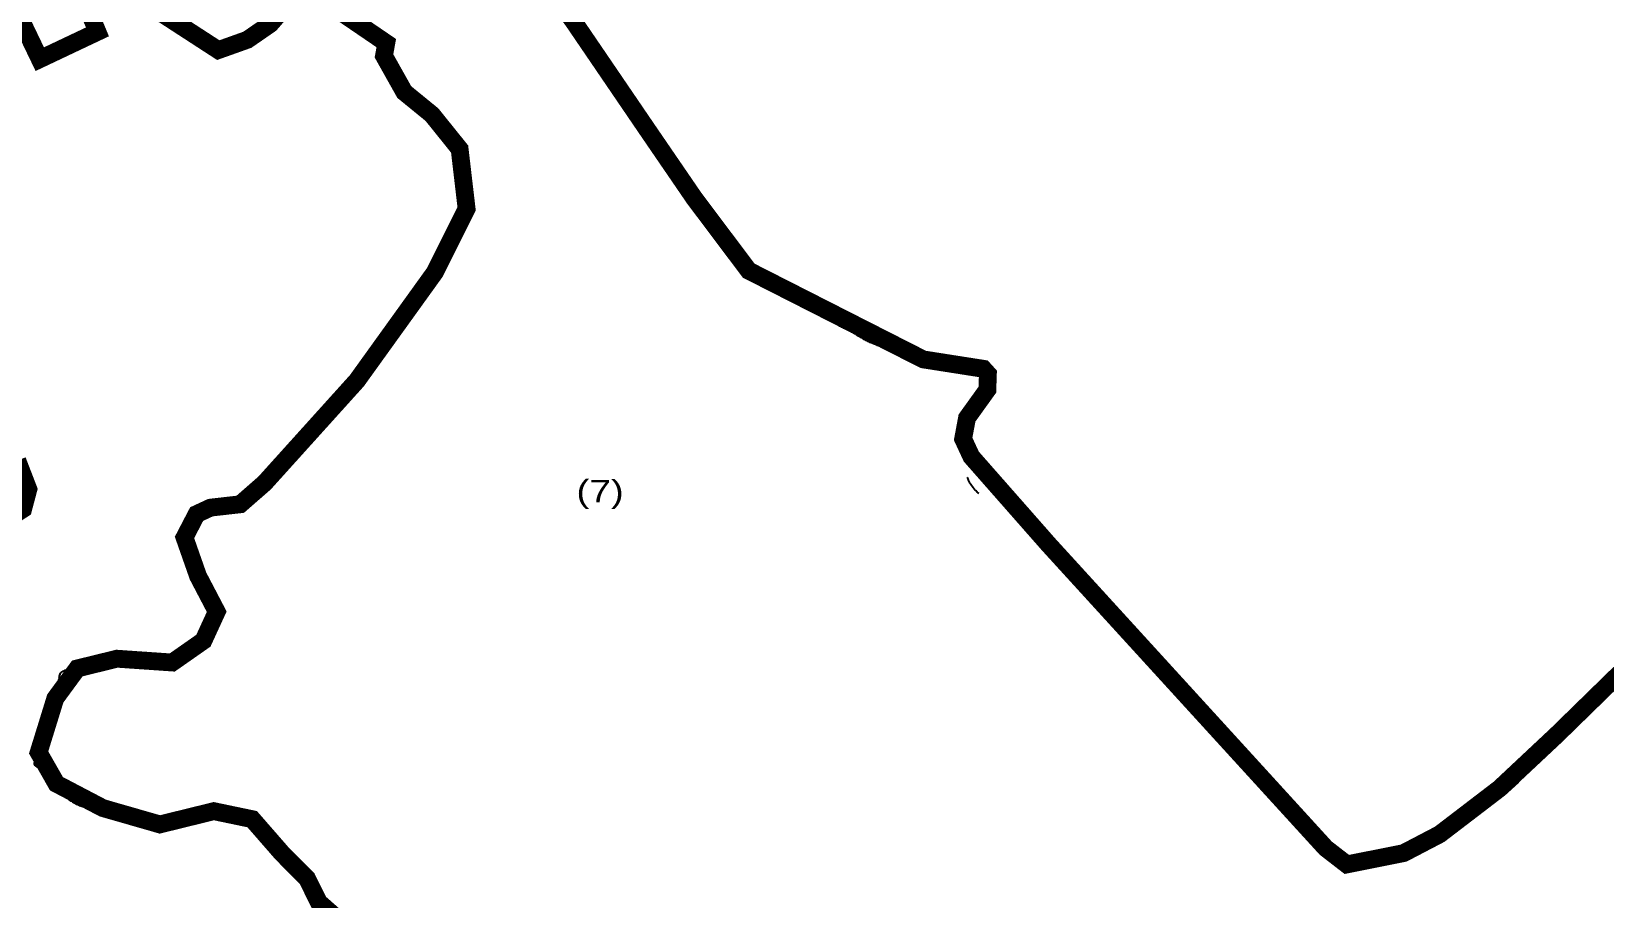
# Model space of a CAD drawing. Header units: millimetres. Extents: x 1745962 to 1749233, y 4525379 to 4529927.
# Drawn here: x 1746981.9 to 1747334.9, y 4525900.7 to 4526095.3 of the extents above; entities that cross this region are included whole.
import ezdxf

# ---------------------------------------------------------------- set-up
doc = ezdxf.new("R2010")
doc.units = ezdxf.units.MM
doc.header["$LTSCALE"] = 10
doc.header["$MEASUREMENT"] = 0
for name, color, linetype in [('AROLL_ADDRESS', 44, 'Continuous'), ('WATER', 5, 'Continuous'), ('ZONING_ZONES', 140, 'Continuous')]:
    doc.layers.add(name, color=color, linetype=linetype)
doc.styles.add('Univers Light Condensed', font='unvr47a.ttf')

msp = doc.modelspace()

# ---------------------------------------------------------------- linework, layer by layer
at = {"layer": 'WATER'}
for points in [[(1747064.06, 4526083.64), (1747063.51, 4526084.48), (1747062.97, 4526085.32), (1747062.43, 4526086.15), (1747061.85, 4526086.97), (1747061.41, 4526087.87), (1747061.21, 4526088.84), (1747061.04, 4526089.83), (1747060.37, 4526093.5)], [(1747108.55, 4526089.86), (1747107.96, 4526090.68), (1747107.39, 4526091.5), (1747106.83, 4526092.32), (1747106.3, 4526093.17), (1747105.78, 4526094.03), (1747105.29, 4526094.9), (1747104.8, 4526095.78)], [(1747133.05, 4526054.62), (1747132.49, 4526055.46), (1747131.87, 4526056.23), (1747131.25, 4526057.01), (1747130.68, 4526057.84), (1747130.1, 4526058.67), (1747129.53, 4526059.48), (1747128.97, 4526060.31), (1747128.4, 4526061.12), (1747127.83, 4526061.95), (1747127.25, 4526062.77), (1747126.68, 4526063.59), (1747126.11, 4526064.41), (1747125.53, 4526065.23), (1747124.96, 4526066.04), (1747124.39, 4526066.87), (1747123.74, 4526067.62), (1747123.17, 4526068.44), (1747122.59, 4526069.25), (1747122.04, 4526070.08), (1747121.57, 4526070.96), (1747121.09, 4526071.84), (1747120.53, 4526072.67), (1747119.95, 4526073.49), (1747119.39, 4526074.32), (1747118.82, 4526075.14), (1747118.26, 4526075.97), (1747117.7, 4526076.79), (1747117.13, 4526077.62), (1747116.57, 4526078.44), (1747115.96, 4526079.23), (1747115.36, 4526080.03), (1747114.86, 4526080.9), (1747114.38, 4526081.78), (1747113.85, 4526082.63), (1747113.3, 4526083.47), (1747112.77, 4526084.31), (1747112.2, 4526085.13), (1747111.61, 4526085.94), (1747111.01, 4526086.73), (1747110.4, 4526087.53), (1747109.78, 4526088.31), (1747108.55, 4526089.86)], [(1747033.57, 4525993.23), (1747034.25, 4525993.95), (1747034.92, 4525994.7), (1747035.61, 4525995.42), (1747036.34, 4525996.11), (1747037.06, 4525996.8), (1747037.78, 4525997.49), (1747038.46, 4525998.23), (1747039.15, 4525998.95), (1747039.83, 4525999.68), (1747040.53, 4526000.39), (1747041.27, 4526001.07), (1747041.99, 4526001.76), (1747042.72, 4526002.44), (1747043.45, 4526003.14), (1747044.17, 4526003.82), (1747044.9, 4526004.51), (1747045.64, 4526005.19), (1747046.3, 4526005.94), (1747046.95, 4526006.69), (1747047.63, 4526007.43), (1747048.29, 4526008.18), (1747048.92, 4526008.96), (1747049.52, 4526009.75), (1747050.1, 4526010.57), (1747050.68, 4526011.38), (1747051.27, 4526012.18), (1747051.88, 4526012.98), (1747052.5, 4526013.77), (1747053.12, 4526014.55), (1747053.75, 4526015.33), (1747054.36, 4526016.12), (1747054.96, 4526016.92), (1747055.54, 4526017.74), (1747056.13, 4526018.55), (1747056.73, 4526019.34), (1747057.38, 4526020.1), (1747058.04, 4526020.86), (1747058.68, 4526021.62), (1747059.27, 4526022.43), (1747059.82, 4526023.27), (1747060.36, 4526024.11), (1747060.9, 4526024.95), (1747061.47, 4526025.77), (1747062.02, 4526026.6), (1747062.55, 4526027.46), (1747063.1, 4526028.29), (1747063.67, 4526029.11), (1747064.25, 4526029.92), (1747064.83, 4526030.74), (1747065.4, 4526031.55), (1747065.95, 4526032.4), (1747066.48, 4526033.24), (1747067.05, 4526034.07), (1747067.65, 4526034.87), (1747068.26, 4526035.66), (1747068.89, 4526036.44), (1747069.49, 4526037.24), (1747070.1, 4526038.03), (1747070.72, 4526038.82), (1747071.32, 4526039.61), (1747071.91, 4526040.42), (1747072.46, 4526041.26), (1747073, 4526042.1), (1747073.54, 4526042.93), (1747074.08, 4526043.78), (1747074.61, 4526044.63), (1747075.1, 4526045.49), (1747075.58, 4526046.38), (1747076, 4526047.29), (1747076.43, 4526048.19), (1747076.86, 4526049.1), (1747077.29, 4526050), (1747077.69, 4526050.91), (1747078.08, 4526051.83), (1747078.49, 4526052.75), (1747078.84, 4526053.65), (1747079.3, 4526054.54), (1747079.58, 4526055.5), (1747079.87, 4526056.45), (1747080.17, 4526057.41), (1747080.37, 4526058.38), (1747080.46, 4526059.38), (1747080.48, 4526060.38), (1747080.47, 4526061.38), (1747080.44, 4526062.38), (1747080.26, 4526063.36), (1747079.92, 4526064.29), (1747079.52, 4526065.21), (1747079.12, 4526066.13), (1747078.72, 4526067.05), (1747078.37, 4526067.99), (1747078.01, 4526068.92), (1747077.62, 4526069.83), (1747077.08, 4526070.68), (1747076.48, 4526071.48), (1747075.91, 4526072.29), (1747075.3, 4526073.1), (1747074.66, 4526073.86), (1747073.97, 4526074.59), (1747073.26, 4526075.29), (1747072.54, 4526075.98), (1747071.79, 4526076.65), (1747071.05, 4526077.32), (1747070.28, 4526077.95), (1747069.47, 4526078.54), (1747068.66, 4526079.12), (1747067.84, 4526079.71), (1747067.05, 4526080.32), (1747066.3, 4526080.99), (1747065.6, 4526081.7), (1747064.96, 4526082.46), (1747064.06, 4526083.64)], [(1747172.73, 4526024.6), (1747172.48, 4526024.63), (1747172.24, 4526024.66), (1747172, 4526024.75), (1747171.77, 4526024.84), (1747171.54, 4526024.94), (1747171.31, 4526025.05), (1747171.08, 4526025.14), (1747170.84, 4526025.23), (1747170.61, 4526025.33), (1747170.38, 4526025.42), (1747170.15, 4526025.52), (1747169.93, 4526025.62), (1747169.7, 4526025.73), (1747169.47, 4526025.84), (1747169.26, 4526025.96), (1747169.03, 4526026.07), (1747168.8, 4526026.18), (1747168.58, 4526026.29), (1747168.38, 4526026.44), (1747168.16, 4526026.57), (1747167.95, 4526026.7), (1747167.73, 4526026.82), (1747167.52, 4526026.95), (1747167.3, 4526027.08), (1747167.09, 4526027.2), (1747166.88, 4526027.33), (1747166.65, 4526027.46), (1747166.44, 4526027.58), (1747166.23, 4526027.71), (1747166.01, 4526027.83), (1747165.79, 4526027.96), (1747165.57, 4526028.09), (1747165.36, 4526028.21), (1747165.15, 4526028.34), (1747164.93, 4526028.47), (1747164.71, 4526028.57), (1747164.47, 4526028.66), (1747164.23, 4526028.73), (1747164, 4526028.83), (1747163.77, 4526028.94), (1747163.55, 4526029.05), (1747163.33, 4526029.18), (1747163.13, 4526029.31), (1747162.92, 4526029.45), (1747162.71, 4526029.59), (1747162.5, 4526029.73), (1747162.29, 4526029.86), (1747162.08, 4526030), (1747161.87, 4526030.12), (1747161.65, 4526030.26), (1747161.44, 4526030.38), (1747161.23, 4526030.51), (1747161, 4526030.64), (1747160.79, 4526030.76), (1747160.58, 4526030.89), (1747160.35, 4526031.01), (1747160.14, 4526031.14), (1747159.92, 4526031.26), (1747159.71, 4526031.38), (1747159.49, 4526031.51), (1747159.27, 4526031.63), (1747159.06, 4526031.75), (1747158.83, 4526031.87), (1747158.6, 4526031.98), (1747158.38, 4526032.08), (1747158.15, 4526032.18), (1747157.92, 4526032.29), (1747157.69, 4526032.39), (1747157.48, 4526032.5), (1747157.25, 4526032.62), (1747157.03, 4526032.74), (1747156.81, 4526032.86), (1747156.59, 4526032.98), (1747156.37, 4526033.09), (1747156.15, 4526033.21), (1747155.93, 4526033.32), (1747155.71, 4526033.44), (1747155.49, 4526033.56), (1747155.27, 4526033.69), (1747155.06, 4526033.81), (1747154.84, 4526033.94), (1747154.62, 4526034.06), (1747154.41, 4526034.19), (1747154.19, 4526034.32), (1747153.97, 4526034.44), (1747153.76, 4526034.57), (1747153.54, 4526034.7), (1747153.33, 4526034.82), (1747153.12, 4526034.95), (1747152.89, 4526035.08), (1747152.68, 4526035.21), (1747152.47, 4526035.33), (1747152.25, 4526035.46), (1747152.04, 4526035.59), (1747151.83, 4526035.71), (1747151.6, 4526035.84), (1747151.39, 4526035.96), (1747151.18, 4526036.09), (1747150.95, 4526036.21), (1747150.74, 4526036.34), (1747150.53, 4526036.47), (1747150.31, 4526036.6), (1747150.1, 4526036.72), (1747149.88, 4526036.85), (1747149.66, 4526036.98), (1747149.45, 4526037.1), (1747149.24, 4526037.23), (1747149.02, 4526037.36), (1747148.8, 4526037.48), (1747148.58, 4526037.59), (1747148.36, 4526037.7), (1747148.13, 4526037.82), (1747147.92, 4526037.94), (1747147.7, 4526038.07), (1747147.48, 4526038.19), (1747147.26, 4526038.31), (1747147.05, 4526038.45), (1747146.84, 4526038.58), (1747146.63, 4526038.72), (1747146.43, 4526038.87), (1747146.22, 4526038.99), (1747146.01, 4526039.13), (1747145.8, 4526039.27), (1747145.59, 4526039.41), (1747145.38, 4526039.56), (1747145.19, 4526039.7), (1747144.98, 4526039.85), (1747144.78, 4526040.01), (1747144.59, 4526040.15), (1747144.39, 4526040.3), (1747144.2, 4526040.47), (1747144, 4526040.62), (1747143.8, 4526040.77), (1747143.61, 4526040.93), (1747143.43, 4526041.11), (1747143.25, 4526041.28), (1747143.06, 4526041.44), (1747142.88, 4526041.61), (1747142.69, 4526041.78), (1747142.52, 4526041.96), (1747142.37, 4526042.16), (1747142.21, 4526042.36), (1747142.07, 4526042.57), (1747141.93, 4526042.77), (1747141.79, 4526042.98), (1747141.65, 4526043.19), (1747141.52, 4526043.4), (1747141.39, 4526043.6), (1747141.24, 4526043.82), (1747141.11, 4526044.03), (1747140.98, 4526044.24), (1747140.84, 4526044.45), (1747140.71, 4526044.66), (1747140.57, 4526044.87), (1747140.44, 4526045.08), (1747140.31, 4526045.29), (1747140.17, 4526045.5), (1747140.03, 4526045.71), (1747139.9, 4526045.92), (1747139.76, 4526046.13), (1747139.59, 4526046.31), (1747139.44, 4526046.51), (1747139.29, 4526046.71), (1747139.16, 4526046.91), (1747139.01, 4526047.12), (1747138.86, 4526047.32), (1747138.71, 4526047.53), (1747138.56, 4526047.73), (1747138.41, 4526047.93), (1747138.27, 4526048.12), (1747138.11, 4526048.33), (1747137.96, 4526048.52), (1747137.81, 4526048.72), (1747137.67, 4526048.93), (1747137.54, 4526049.15), (1747137.39, 4526049.35), (1747137.24, 4526049.54), (1747137.09, 4526049.74), (1747136.93, 4526049.94), (1747136.78, 4526050.13), (1747136.63, 4526050.34), (1747136.47, 4526050.53), (1747136.32, 4526050.73), (1747136.16, 4526050.92), (1747136, 4526051.12), (1747135.85, 4526051.31), (1747135.69, 4526051.51), (1747135.53, 4526051.7), (1747135.38, 4526051.9), (1747135.21, 4526052.09), (1747135.05, 4526052.27), (1747134.88, 4526052.46), (1747134.71, 4526052.64), (1747134.54, 4526052.83), (1747134.37, 4526053.01), (1747134.1, 4526053.32)], [(1747194.48, 4525991.59), (1747194.39, 4525991.68), (1747194.3, 4525991.77), (1747194.21, 4525991.85), (1747194.13, 4525991.94), (1747194.04, 4525992.03), (1747193.95, 4525992.11), (1747193.85, 4525992.2), (1747193.77, 4525992.29), (1747193.68, 4525992.38), (1747193.59, 4525992.47), (1747193.51, 4525992.56), (1747193.43, 4525992.66), (1747193.36, 4525992.77), (1747193.3, 4525992.87), (1747193.23, 4525992.97), (1747193.16, 4525993.08), (1747193.09, 4525993.18), (1747193.01, 4525993.28), (1747192.94, 4525993.39), (1747192.87, 4525993.49), (1747192.8, 4525993.59), (1747192.72, 4525993.7), (1747192.65, 4525993.8), (1747192.58, 4525993.9), (1747192.52, 4525994), (1747192.44, 4525994.11), (1747192.37, 4525994.21), (1747192.31, 4525994.32), (1747192.24, 4525994.42), (1747192.2, 4525994.53), (1747192.19, 4525994.66), (1747192.14, 4525994.77), (1747192.08, 4525994.88), (1747192.01, 4525994.98), (1747191.91, 4525995.19)], [(1746988.06, 4525949.55), (1746988.12, 4525949.79), (1746988.17, 4525950.05), (1746988.2, 4525950.31), (1746988.24, 4525950.57), (1746988.29, 4525950.83), (1746988.37, 4525951.06), (1746988.48, 4525951.25), (1746988.64, 4525951.42), (1746988.84, 4525951.56), (1746989.06, 4525951.69), (1746989.29, 4525951.81), (1746989.54, 4525951.91), (1746989.78, 4525952), (1746990.01, 4525952.1), (1746990.25, 4525952.14), (1746990.51, 4525952.13), (1746990.77, 4525952.14), (1746991.02, 4525952.14), (1746991.26, 4525952.15), (1746991.51, 4525952.17), (1746991.76, 4525952.19), (1746992, 4525952.24), (1746992.24, 4525952.33), (1746992.47, 4525952.42), (1746992.7, 4525952.53), (1746992.92, 4525952.65), (1746993.13, 4525952.77), (1746993.36, 4525952.89), (1746993.58, 4525953), (1746993.8, 4525953.12), (1746994.03, 4525953.23), (1746994.25, 4525953.34), (1746994.48, 4525953.44), (1746994.7, 4525953.55), (1746994.93, 4525953.65), (1746995.18, 4525953.71), (1746995.42, 4525953.77), (1746995.67, 4525953.82), (1746995.91, 4525953.86), (1746996.16, 4525953.89), (1746996.41, 4525953.92), (1746996.66, 4525953.95), (1746996.9, 4525953.99), (1746997.15, 4525954.03), (1746997.4, 4525954.05), (1746997.65, 4525954.09), (1746997.9, 4525954.13), (1746998.14, 4525954.17), (1746998.39, 4525954.21), (1746998.64, 4525954.25), (1746998.88, 4525954.29), (1746999.13, 4525954.32), (1746999.37, 4525954.36), (1746999.63, 4525954.4), (1746999.88, 4525954.43), (1747000.12, 4525954.45), (1747000.37, 4525954.47), (1747000.62, 4525954.5), (1747000.86, 4525954.51), (1747001.12, 4525954.51), (1747001.37, 4525954.51), (1747001.62, 4525954.5), (1747001.86, 4525954.49), (1747002.12, 4525954.48), (1747002.37, 4525954.47), (1747002.62, 4525954.46), (1747002.87, 4525954.45), (1747003.11, 4525954.43), (1747003.36, 4525954.4), (1747003.62, 4525954.37), (1747003.86, 4525954.32), (1747004.1, 4525954.28), (1747004.35, 4525954.24), (1747004.6, 4525954.2), (1747004.85, 4525954.15), (1747005.09, 4525954.12), (1747005.34, 4525954.08), (1747005.59, 4525954.04), (1747005.84, 4525954), (1747006.08, 4525953.97), (1747006.33, 4525953.93), (1747006.58, 4525953.89), (1747006.82, 4525953.85), (1747007.07, 4525953.83), (1747007.32, 4525953.79), (1747007.56, 4525953.76), (1747007.81, 4525953.72), (1747008.07, 4525953.69), (1747008.31, 4525953.66), (1747008.56, 4525953.63), (1747008.8, 4525953.6), (1747009.05, 4525953.57), (1747009.31, 4525953.54), (1747009.55, 4525953.51), (1747009.8, 4525953.48), (1747010.05, 4525953.46), (1747010.3, 4525953.43), (1747010.55, 4525953.42), (1747010.8, 4525953.41), (1747011.05, 4525953.44), (1747011.3, 4525953.45), (1747011.54, 4525953.46), (1747011.79, 4525953.48), (1747012.05, 4525953.5), (1747012.3, 4525953.52), (1747012.54, 4525953.54), (1747012.79, 4525953.57), (1747013.04, 4525953.6), (1747013.29, 4525953.62), (1747013.53, 4525953.66), (1747013.79, 4525953.7), (1747014.03, 4525953.74), (1747014.27, 4525953.79), (1747014.51, 4525953.87), (1747014.74, 4525953.96), (1747014.98, 4525954.04), (1747015.22, 4525954.12), (1747015.45, 4525954.21), (1747015.69, 4525954.29), (1747015.93, 4525954.39), (1747016.15, 4525954.48), (1747016.37, 4525954.6), (1747016.58, 4525954.74), (1747016.78, 4525954.88), (1747016.98, 4525955.04), (1747017.17, 4525955.2), (1747017.36, 4525955.36), (1747017.56, 4525955.52), (1747017.75, 4525955.68), (1747017.94, 4525955.84), (1747018.13, 4525956), (1747018.32, 4525956.17), (1747018.51, 4525956.33), (1747018.7, 4525956.5), (1747018.87, 4525956.66), (1747019.06, 4525956.84), (1747019.24, 4525957.01), (1747019.41, 4525957.19), (1747019.59, 4525957.36), (1747019.75, 4525957.56), (1747019.9, 4525957.76), (1747020.06, 4525957.95), (1747020.22, 4525958.15), (1747020.36, 4525958.35), (1747020.52, 4525958.55), (1747020.67, 4525958.74), (1747020.82, 4525958.95), (1747020.96, 4525959.15), (1747021.11, 4525959.35), (1747021.25, 4525959.56), (1747021.39, 4525959.77), (1747021.52, 4525959.98), (1747021.66, 4525960.19), (1747021.8, 4525960.39), (1747021.93, 4525960.6), (1747022.07, 4525960.81), (1747022.2, 4525961.03), (1747022.32, 4525961.25), (1747022.43, 4525961.48), (1747022.54, 4525961.7), (1747022.63, 4525961.93), (1747022.73, 4525962.16), (1747022.82, 4525962.39), (1747022.9, 4525962.63), (1747022.99, 4525962.86), (1747023.05, 4525963.1), (1747023.12, 4525963.35), (1747023.18, 4525963.59), (1747023.24, 4525963.83), (1747023.3, 4525964.07), (1747023.36, 4525964.32), (1747023.41, 4525964.56), (1747023.47, 4525964.81), (1747023.51, 4525965.06), (1747023.51, 4525965.31), (1747023.53, 4525965.55), (1747023.52, 4525965.81), (1747023.51, 4525966.05), (1747023.47, 4525966.3), (1747023.43, 4525966.55), (1747023.37, 4525966.8), (1747023.3, 4525967.04), (1747023.21, 4525967.27), (1747023.12, 4525967.49), (1747023.01, 4525967.72), (1747022.88, 4525967.93), (1747022.75, 4525968.15), (1747022.62, 4525968.37), (1747022.49, 4525968.58), (1747022.36, 4525968.8), (1747022.22, 4525969.01), (1747022.09, 4525969.21), (1747021.96, 4525969.42), (1747021.8, 4525969.62), (1747021.65, 4525969.82), (1747021.5, 4525970.02), (1747021.34, 4525970.21), (1747021.18, 4525970.41), (1747021.04, 4525970.61), (1747020.88, 4525970.81), (1747020.73, 4525971.01), (1747020.6, 4525971.22), (1747020.45, 4525971.42), (1747020.32, 4525971.63), (1747020.17, 4525971.84), (1747020.04, 4525972.04), (1747019.9, 4525972.25), (1747019.76, 4525972.46), (1747019.61, 4525972.66), (1747019.46, 4525972.87), (1747019.32, 4525973.07), (1747019.17, 4525973.27), (1747019.03, 4525973.47), (1747018.88, 4525973.68), (1747018.73, 4525973.88), (1747018.59, 4525974.08), (1747018.45, 4525974.29), (1747018.31, 4525974.49), (1747018.17, 4525974.7), (1747018.03, 4525974.92), (1747017.89, 4525975.12), (1747017.76, 4525975.33), (1747017.63, 4525975.55), (1747017.52, 4525975.77), (1747017.4, 4525975.99), (1747017.28, 4525976.21), (1747017.17, 4525976.43), (1747017.05, 4525976.65), (1747016.94, 4525976.88), (1747016.83, 4525977.11), (1747016.74, 4525977.34), (1747016.64, 4525977.57), (1747016.56, 4525977.8), (1747016.47, 4525978.04), (1747016.4, 4525978.28), (1747016.33, 4525978.52), (1747016.26, 4525978.76), (1747016.2, 4525979), (1747016.15, 4525979.25), (1747016.12, 4525979.49), (1747016.1, 4525979.74), (1747016.09, 4525979.99), (1747016.1, 4525980.24), (1747016.12, 4525980.49), (1747016.14, 4525980.74), (1747016.18, 4525980.99), (1747016.21, 4525981.24), (1747016.24, 4525981.48), (1747016.28, 4525981.73), (1747016.33, 4525981.98), (1747016.37, 4525982.23), (1747016.43, 4525982.47), (1747016.5, 4525982.71), (1747016.59, 4525982.93), (1747016.68, 4525983.17), (1747016.78, 4525983.4), (1747016.88, 4525983.63), (1747016.98, 4525983.86), (1747017.09, 4525984.09), (1747017.19, 4525984.32), (1747017.29, 4525984.54), (1747017.41, 4525984.76), (1747017.53, 4525984.98), (1747017.66, 4525985.2), (1747017.78, 4525985.41), (1747017.91, 4525985.62), (1747018.04, 4525985.84), (1747018.18, 4525986.05), (1747018.32, 4525986.25), (1747018.49, 4525986.45), (1747018.66, 4525986.63), (1747018.83, 4525986.8), (1747019.01, 4525986.98), (1747019.2, 4525987.15), (1747019.37, 4525987.31), (1747019.57, 4525987.47), (1747019.77, 4525987.63), (1747019.97, 4525987.78), (1747020.19, 4525987.91), (1747020.41, 4525988.02), (1747020.65, 4525988.1), (1747020.88, 4525988.18), (1747021.12, 4525988.25), (1747021.37, 4525988.3), (1747021.61, 4525988.34), (1747021.86, 4525988.38), (1747022.11, 4525988.42), (1747022.35, 4525988.47), (1747022.6, 4525988.51), (1747022.85, 4525988.55), (1747023.09, 4525988.59), (1747023.34, 4525988.62), (1747023.59, 4525988.62), (1747023.85, 4525988.63), (1747024.1, 4525988.62), (1747024.35, 4525988.62), (1747024.59, 4525988.63), (1747024.84, 4525988.62), (1747025.09, 4525988.62), (1747025.34, 4525988.62), (1747025.59, 4525988.63), (1747025.84, 4525988.62), (1747026.09, 4525988.64), (1747026.34, 4525988.67), (1747026.59, 4525988.72), (1747026.83, 4525988.76), (1747027.08, 4525988.8), (1747027.33, 4525988.84), (1747027.57, 4525988.89), (1747027.82, 4525988.94), (1747028.06, 4525988.99), (1747028.3, 4525989.05), (1747028.54, 4525989.12), (1747028.79, 4525989.18), (1747029.03, 4525989.25), (1747029.27, 4525989.31), (1747029.51, 4525989.39), (1747029.74, 4525989.48), (1747029.96, 4525989.6), (1747030.17, 4525989.73), (1747030.36, 4525989.89), (1747030.55, 4525990.05), (1747030.73, 4525990.23), (1747030.92, 4525990.4), (1747031.1, 4525990.57), (1747031.27, 4525990.75), (1747031.43, 4525990.94), (1747031.6, 4525991.13), (1747031.75, 4525991.32), (1747031.92, 4525991.51), (1747032.08, 4525991.69), (1747032.26, 4525991.88), (1747032.43, 4525992.07), (1747032.6, 4525992.24), (1747032.77, 4525992.43), (1747032.94, 4525992.61), (1747033.11, 4525992.8), (1747033.29, 4525992.97), (1747033.57, 4525993.23)], [(1746990.32, 4525923.11), (1746990.32, 4525923.24), (1746990.34, 4525923.36), (1746990.38, 4525923.48), (1746990.42, 4525923.59), (1746990.47, 4525923.72), (1746990.49, 4525923.83), (1746990.5, 4525923.96), (1746990.51, 4525924.08), (1746990.48, 4525924.21), (1746990.43, 4525924.32), (1746990.36, 4525924.43), (1746990.28, 4525924.52), (1746990.21, 4525924.62), (1746990.14, 4525924.73), (1746990.03, 4525924.78), (1746989.91, 4525924.84), (1746989.81, 4525924.89), (1746989.7, 4525924.97), (1746989.6, 4525925.04), (1746989.51, 4525925.11), (1746989.41, 4525925.2), (1746989.3, 4525925.27), (1746989.2, 4525925.34), (1746989.11, 4525925.42), (1746989.01, 4525925.49), (1746988.9, 4525925.56), (1746988.8, 4525925.64), (1746988.7, 4525925.71), (1746988.59, 4525925.77), (1746988.49, 4525925.84), (1746988.38, 4525925.9), (1746988.26, 4525925.97), (1746988.16, 4525926.03), (1746988.06, 4525926.11), (1746987.95, 4525926.17), (1746987.85, 4525926.25), (1746987.75, 4525926.32), (1746987.65, 4525926.38), (1746987.55, 4525926.45), (1746987.44, 4525926.53), (1746987.34, 4525926.59), (1746987.23, 4525926.67), (1746987.13, 4525926.74), (1746987.03, 4525926.81), (1746986.93, 4525926.89), (1746986.84, 4525926.97), (1746986.75, 4525927.06), (1746986.66, 4525927.15), (1746986.58, 4525927.25), (1746986.49, 4525927.34), (1746986.42, 4525927.43), (1746986.33, 4525927.52), (1746986.26, 4525927.63), (1746986.18, 4525927.73), (1746986.11, 4525927.82), (1746986.02, 4525927.92), (1746985.95, 4525928.02), (1746985.86, 4525928.11), (1746985.79, 4525928.21), (1746985.7, 4525928.31), (1746985.63, 4525928.4), (1746985.54, 4525928.5), (1746985.46, 4525928.59), (1746985.38, 4525928.69), (1746985.31, 4525928.78), (1746985.22, 4525928.87), (1746985.13, 4525928.97), (1746985.05, 4525929.06), (1746984.95, 4525929.13), (1746984.85, 4525929.22), (1746984.75, 4525929.29), (1746984.65, 4525929.37), (1746984.54, 4525929.43), (1746984.44, 4525929.49), (1746984.33, 4525929.56), (1746984.23, 4525929.62), (1746984.12, 4525929.68), (1746984, 4525929.74), (1746983.9, 4525929.81), (1746983.79, 4525929.86), (1746983.68, 4525929.93), (1746983.57, 4525929.99), (1746983.46, 4525930.06), (1746983.35, 4525930.11), (1746983.25, 4525930.18), (1746983.14, 4525930.24), (1746983.04, 4525930.31), (1746982.93, 4525930.37), (1746982.85, 4525930.47), (1746982.76, 4525930.57), (1746982.7, 4525930.67), (1746982.65, 4525930.78), (1746982.61, 4525930.91), (1746982.62, 4525931.03), (1746982.65, 4525931.15), (1746982.71, 4525931.27), (1746982.76, 4525931.38), (1746982.83, 4525931.48), (1746982.91, 4525931.58), (1746982.97, 4525931.69), (1746983.03, 4525931.8), (1746983.08, 4525931.91), (1746983.13, 4525932.03), (1746983.18, 4525932.13), (1746983.23, 4525932.26), (1746983.27, 4525932.37), (1746983.31, 4525932.49), (1746983.33, 4525932.61), (1746983.37, 4525932.74), (1746983.4, 4525932.85), (1746983.43, 4525932.98), (1746983.46, 4525933.09), (1746983.49, 4525933.22), (1746983.52, 4525933.34), (1746983.55, 4525933.47), (1746983.58, 4525933.58), (1746983.61, 4525933.71), (1746983.65, 4525933.82), (1746983.69, 4525933.94), (1746983.74, 4525934.06), (1746983.79, 4525934.18), (1746983.83, 4525934.29), (1746983.89, 4525934.4), (1746983.93, 4525934.52), (1746983.97, 4525934.63), (1746984.01, 4525934.76), (1746984.03, 4525934.87), (1746984.05, 4525935), (1746984.07, 4525935.13), (1746984.09, 4525935.25), (1746984.1, 4525935.38), (1746984.1, 4525935.5), (1746984.1, 4525935.62), (1746984.1, 4525935.75), (1746984.09, 4525935.87), (1746984.09, 4525936), (1746984.09, 4525936.13), (1746984.09, 4525936.25), (1746984.08, 4525936.37), (1746984.08, 4525936.5), (1746984.07, 4525936.62), (1746984.07, 4525936.75), (1746984.07, 4525936.87), (1746984.07, 4525937), (1746984.06, 4525937.13), (1746984.07, 4525937.25), (1746984.12, 4525937.36), (1746984.16, 4525937.48), (1746984.21, 4525937.6), (1746984.26, 4525937.72), (1746984.31, 4525937.83), (1746984.36, 4525937.94), (1746984.41, 4525938.06), (1746984.45, 4525938.17), (1746984.5, 4525938.29), (1746984.55, 4525938.4), (1746984.6, 4525938.52), (1746984.66, 4525938.63), (1746984.7, 4525938.75), (1746984.75, 4525938.86), (1746984.8, 4525938.97), (1746984.85, 4525939.09), (1746984.91, 4525939.2), (1746984.96, 4525939.32), (1746985.02, 4525939.43), (1746985.07, 4525939.54), (1746985.13, 4525939.65), (1746985.19, 4525939.76), (1746985.24, 4525939.87), (1746985.31, 4525939.98), (1746985.36, 4525940.1), (1746985.44, 4525940.2), (1746985.52, 4525940.29), (1746985.6, 4525940.39), (1746985.68, 4525940.48), (1746985.76, 4525940.58), (1746985.83, 4525940.67), (1746985.92, 4525940.77), (1746985.99, 4525940.87), (1746986.07, 4525940.96), (1746986.15, 4525941.07), (1746986.23, 4525941.17), (1746986.3, 4525941.26), (1746986.38, 4525941.36), (1746986.46, 4525941.45), (1746986.55, 4525941.55), (1746986.63, 4525941.64), (1746986.71, 4525941.73), (1746986.8, 4525941.83), (1746986.88, 4525941.92), (1746986.97, 4525942), (1746987.05, 4525942.1), (1746987.14, 4525942.19), (1746987.23, 4525942.27), (1746987.32, 4525942.36), (1746987.4, 4525942.46), (1746987.48, 4525942.56), (1746987.55, 4525942.66), (1746987.6, 4525942.77), (1746987.63, 4525942.9), (1746987.64, 4525943.02), (1746987.66, 4525943.14), (1746987.67, 4525943.27), (1746987.66, 4525943.39), (1746987.66, 4525943.52), (1746987.65, 4525943.64), (1746987.61, 4525943.76), (1746987.58, 4525943.89), (1746987.54, 4525944.01), (1746987.5, 4525944.12), (1746987.48, 4525944.25), (1746987.44, 4525944.36), (1746987.42, 4525944.48), (1746987.38, 4525944.61), (1746987.36, 4525944.73), (1746987.33, 4525944.85), (1746987.31, 4525944.98), (1746987.29, 4525945.1), (1746987.29, 4525945.22), (1746987.3, 4525945.35), (1746987.3, 4525945.47), (1746987.3, 4525945.6), (1746987.31, 4525945.72), (1746987.32, 4525945.85), (1746987.34, 4525945.98), (1746987.34, 4525946.1), (1746987.37, 4525946.22), (1746987.4, 4525946.34), (1746987.42, 4525946.46), (1746987.45, 4525946.59), (1746987.48, 4525946.71), (1746987.51, 4525946.83), (1746987.52, 4525946.95), (1746987.55, 4525947.07), (1746987.57, 4525947.2), (1746987.6, 4525947.32), (1746987.61, 4525947.45), (1746987.63, 4525947.57), (1746987.65, 4525947.69), (1746987.68, 4525947.82), (1746987.7, 4525947.93), (1746987.73, 4525948.06), (1746987.76, 4525948.18), (1746987.79, 4525948.31), (1746987.81, 4525948.42), (1746987.84, 4525948.54), (1746987.87, 4525948.67), (1746987.89, 4525948.79), (1746987.92, 4525948.91), (1746987.95, 4525949.03), (1746987.98, 4525949.16), (1746988, 4525949.28), (1746988.02, 4525949.41), (1746988.06, 4525949.55)], [(1747334.14, 4525946.95), (1747333.96, 4525946.78), (1747333.76, 4525946.62), (1747333.57, 4525946.45), (1747333.38, 4525946.29), (1747333.2, 4525946.13), (1747333, 4525945.97), (1747332.82, 4525945.81), (1747332.63, 4525945.64), (1747332.43, 4525945.48), (1747332.24, 4525945.32), (1747332.06, 4525945.15), (1747331.86, 4525945), (1747331.67, 4525944.83), (1747331.49, 4525944.67), (1747331.29, 4525944.5), (1747331.1, 4525944.34), (1747330.92, 4525944.18), (1747330.74, 4525944), (1747330.56, 4525943.82), (1747330.4, 4525943.64), (1747330.24, 4525943.45), (1747330.08, 4525943.26), (1747329.9, 4525943.07), (1747329.74, 4525942.88), (1747329.58, 4525942.7), (1747329.4, 4525942.51), (1747329.23, 4525942.33), (1747329.06, 4525942.15), (1747328.89, 4525941.97), (1747328.72, 4525941.78), (1747328.55, 4525941.61), (1747328.29, 4525941.35)], [(1747327.32, 4525940.35), (1747327.13, 4525940.19), (1747326.95, 4525940.02), (1747326.76, 4525939.84), (1747326.57, 4525939.7), (1747326.39, 4525939.53), (1747326.2, 4525939.36), (1747326.01, 4525939.2), (1747325.82, 4525939.04), (1747325.63, 4525938.87), (1747325.45, 4525938.7), (1747325.26, 4525938.53), (1747325.08, 4525938.37), (1747324.9, 4525938.18), (1747324.73, 4525938.01), (1747324.55, 4525937.82), (1747324.38, 4525937.64), (1747324.21, 4525937.46), (1747324.04, 4525937.28), (1747323.87, 4525937.1), (1747323.7, 4525936.91), (1747323.53, 4525936.72), (1747323.36, 4525936.55), (1747323.2, 4525936.36), (1747323.03, 4525936.17), (1747322.86, 4525935.98), (1747322.7, 4525935.8), (1747322.53, 4525935.61), (1747322.36, 4525935.43), (1747322.18, 4525935.26), (1747321.99, 4525935.09), (1747321.8, 4525934.92), (1747321.57, 4525934.71)], [(1747320.65, 4525933.87), (1747320.47, 4525933.7), (1747320.28, 4525933.53), (1747320.1, 4525933.36), (1747319.91, 4525933.19), (1747319.74, 4525933.02), (1747319.55, 4525932.85), (1747319.36, 4525932.69), (1747319.16, 4525932.53), (1747318.98, 4525932.37), (1747318.79, 4525932.21), (1747318.6, 4525932.03), (1747318.41, 4525931.87), (1747318.23, 4525931.7), (1747318.05, 4525931.53), (1747317.87, 4525931.35), (1747317.7, 4525931.17), (1747317.52, 4525931), (1747317.34, 4525930.83), (1747317.17, 4525930.65), (1747316.99, 4525930.47), (1747316.81, 4525930.29), (1747316.63, 4525930.11), (1747316.46, 4525929.93), (1747316.28, 4525929.76), (1747316.1, 4525929.59), (1747315.92, 4525929.41), (1747315.74, 4525929.24), (1747315.56, 4525929.06), (1747315.38, 4525928.9), (1747315.2, 4525928.72), (1747315.01, 4525928.55), (1747314.83, 4525928.39), (1747314.47, 4525928.07)], [(1747313.61, 4525927.32), (1747313.42, 4525927.16), (1747313.23, 4525927), (1747313.03, 4525926.85), (1747312.84, 4525926.69), (1747312.64, 4525926.53), (1747312.46, 4525926.37), (1747312.26, 4525926.21), (1747312.07, 4525926.05), (1747311.89, 4525925.89), (1747311.7, 4525925.72), (1747311.52, 4525925.54), (1747311.33, 4525925.38), (1747311.16, 4525925.2), (1747310.98, 4525925.02), (1747310.8, 4525924.84), (1747310.63, 4525924.67), (1747310.45, 4525924.49), (1747310.28, 4525924.32), (1747310.1, 4525924.13), (1747309.92, 4525923.95), (1747309.75, 4525923.78), (1747309.58, 4525923.59), (1747309.4, 4525923.41), (1747309.23, 4525923.24), (1747309.06, 4525923.06), (1747308.88, 4525922.88), (1747308.69, 4525922.71), (1747308.51, 4525922.54), (1747308.33, 4525922.36), (1747308.16, 4525922.2), (1747307.97, 4525922.03), (1747307.79, 4525921.85), (1747307.49, 4525921.56)], [(1747036.06, 4525915.62), (1747035.91, 4525915.82), (1747035.73, 4525916), (1747035.54, 4525916.14), (1747035.31, 4525916.26), (1747035.11, 4525916.42), (1747034.92, 4525916.57), (1747034.7, 4525916.67), (1747034.44, 4525916.7), (1747034.2, 4525916.76), (1747033.97, 4525916.86), (1747033.74, 4525916.97), (1747033.52, 4525917.08), (1747033.3, 4525917.19), (1747033.07, 4525917.3), (1747032.86, 4525917.42), (1747032.63, 4525917.54), (1747032.44, 4525917.69), (1747032.24, 4525917.86), (1747032.04, 4525918.01), (1747031.85, 4525918.17), (1747031.66, 4525918.34), (1747031.47, 4525918.49), (1747031.28, 4525918.66), (1747031.09, 4525918.81), (1747030.9, 4525918.97), (1747030.69, 4525919.12), (1747030.48, 4525919.25), (1747030.27, 4525919.37), (1747030.04, 4525919.47), (1747029.8, 4525919.56), (1747029.57, 4525919.67), (1747029.34, 4525919.77), (1747029.11, 4525919.86), (1747028.88, 4525919.97), (1747028.66, 4525920.07), (1747028.43, 4525920.17), (1747028.2, 4525920.28), (1747027.97, 4525920.38), (1747027.74, 4525920.48), (1747027.51, 4525920.56), (1747027.27, 4525920.64), (1747027.02, 4525920.7), (1747026.79, 4525920.74), (1747026.54, 4525920.79), (1747026.29, 4525920.82), (1747026.04, 4525920.84), (1747025.79, 4525920.85), (1747025.54, 4525920.85), (1747025.3, 4525920.83), (1747025.04, 4525920.79), (1747024.79, 4525920.75), (1747024.55, 4525920.71), (1747024.3, 4525920.66), (1747024.07, 4525920.59), (1747023.82, 4525920.53), (1747023.58, 4525920.46), (1747023.34, 4525920.4), (1747023.09, 4525920.34), (1747022.86, 4525920.29), (1747022.61, 4525920.23), (1747022.36, 4525920.2), (1747022.11, 4525920.21), (1747021.86, 4525920.19), (1747021.61, 4525920.17), (1747021.36, 4525920.15), (1747021.11, 4525920.14), (1747020.86, 4525920.12), (1747020.61, 4525920.1), (1747020.36, 4525920.09), (1747020.12, 4525920.04), (1747019.87, 4525919.98), (1747019.63, 4525919.92), (1747019.39, 4525919.85), (1747019.15, 4525919.79), (1747018.9, 4525919.73), (1747018.66, 4525919.67), (1747018.42, 4525919.6), (1747018.18, 4525919.54), (1747017.94, 4525919.48), (1747017.7, 4525919.41), (1747017.49, 4525919.27), (1747017.3, 4525919.11), (1747017.12, 4525918.93), (1747016.97, 4525918.73), (1747016.81, 4525918.54), (1747016.64, 4525918.35), (1747016.47, 4525918.17), (1747016.3, 4525917.99), (1747016.1, 4525917.84), (1747015.87, 4525917.74), (1747015.63, 4525917.66), (1747015.4, 4525917.58), (1747015.16, 4525917.52), (1747014.91, 4525917.46), (1747014.67, 4525917.39), (1747014.43, 4525917.33), (1747014.18, 4525917.27), (1747013.94, 4525917.21), (1747013.69, 4525917.15), (1747013.45, 4525917.11), (1747013.2, 4525917.08), (1747012.95, 4525917.06), (1747012.71, 4525917.04), (1747012.45, 4525917.03), (1747012.2, 4525917.01), (1747011.95, 4525917), (1747011.7, 4525917.02), (1747011.46, 4525917.06), (1747011.22, 4525917.15), (1747010.98, 4525917.23), (1747010.75, 4525917.31), (1747010.51, 4525917.4), (1747010.28, 4525917.48), (1747010.04, 4525917.56), (1747009.8, 4525917.64), (1747009.56, 4525917.63), (1747009.3, 4525917.62), (1747009.06, 4525917.61), (1747008.81, 4525917.6), (1747008.55, 4525917.6), (1747008.31, 4525917.58), (1747008.05, 4525917.56), (1747007.82, 4525917.51), (1747007.56, 4525917.48), (1747007.31, 4525917.45), (1747007.07, 4525917.41), (1747006.82, 4525917.38), (1747006.57, 4525917.35), (1747006.32, 4525917.33), (1747006.08, 4525917.29), (1747005.83, 4525917.29), (1747005.58, 4525917.32), (1747005.33, 4525917.36), (1747005.11, 4525917.46), (1747004.88, 4525917.57), (1747004.68, 4525917.73), (1747004.49, 4525917.9), (1747004.3, 4525918.05), (1747004.1, 4525918.2), (1747003.9, 4525918.35), (1747003.69, 4525918.49), (1747003.47, 4525918.6), (1747003.24, 4525918.7), (1747003.01, 4525918.79), (1747002.78, 4525918.9), (1747002.55, 4525919), (1747002.32, 4525919.09), (1747002.09, 4525919.2), (1747001.87, 4525919.3), (1747001.63, 4525919.39), (1747001.4, 4525919.49), (1747001.17, 4525919.59), (1747000.94, 4525919.69), (1747000.71, 4525919.79), (1747000.48, 4525919.89), (1747000.25, 4525919.99), (1747000.03, 4525920.09), (1746999.8, 4525920.19), (1746999.57, 4525920.28), (1746999.34, 4525920.39), (1746999.11, 4525920.49), (1746998.88, 4525920.59), (1746998.66, 4525920.69), (1746998.42, 4525920.78), (1746998.19, 4525920.89), (1746997.96, 4525920.99), (1746997.73, 4525921.09), (1746997.52, 4525921.2), (1746997.32, 4525921.36), (1746997.09, 4525921.43), (1746996.84, 4525921.46), (1746996.59, 4525921.46), (1746996.35, 4525921.41), (1746996.11, 4525921.35), (1746995.87, 4525921.25), (1746995.65, 4525921.14), (1746995.42, 4525921.04), (1746995.18, 4525920.94), (1746994.95, 4525920.89), (1746994.69, 4525920.87), (1746994.45, 4525920.93), (1746994.21, 4525921), (1746993.97, 4525921.08), (1746993.73, 4525921.16), (1746993.5, 4525921.24), (1746993.26, 4525921.31), (1746993.02, 4525921.39), (1746992.8, 4525921.48), (1746992.57, 4525921.6), (1746992.34, 4525921.7), (1746992.11, 4525921.81), (1746991.9, 4525921.93), (1746991.69, 4525922.06), (1746991.46, 4525922.18), (1746991.25, 4525922.31), (1746991.04, 4525922.44), (1746990.82, 4525922.56), (1746990.61, 4525922.71), (1746990.43, 4525922.87), (1746990.32, 4525923.11)], [(1747306.65, 4525920.86), (1747306.45, 4525920.7), (1747306.27, 4525920.53), (1747306.07, 4525920.38), (1747305.87, 4525920.22), (1747305.69, 4525920.05), (1747305.5, 4525919.88), (1747305.31, 4525919.72), (1747305.13, 4525919.55), (1747304.95, 4525919.37), (1747304.77, 4525919.2), (1747304.59, 4525919.02), (1747304.42, 4525918.85), (1747304.25, 4525918.66), (1747304.08, 4525918.48), (1747303.91, 4525918.29), (1747303.74, 4525918.12), (1747303.57, 4525917.94), (1747303.39, 4525917.75), (1747303.22, 4525917.57), (1747303.05, 4525917.39), (1747302.87, 4525917.21), (1747302.7, 4525917.04), (1747302.52, 4525916.86), (1747302.34, 4525916.69), (1747302.17, 4525916.51), (1747301.98, 4525916.34), (1747301.8, 4525916.16), (1747301.62, 4525915.99), (1747301.44, 4525915.81), (1747301.25, 4525915.65), (1747301.07, 4525915.49), (1747300.86, 4525915.33), (1747300.66, 4525915.19), (1747300.47, 4525915.04), (1747300.26, 4525914.89), (1747300.06, 4525914.74), (1747299.86, 4525914.59), (1747299.5, 4525914.32)], [(1747046.35, 4525900.58), (1747046.33, 4525900.7), (1747046.31, 4525900.83), (1747046.29, 4525900.95), (1747046.27, 4525901.07), (1747046.24, 4525901.19), (1747046.22, 4525901.31), (1747046.2, 4525901.44), (1747046.16, 4525901.56), (1747046.14, 4525901.69), (1747046.1, 4525901.8), (1747046.06, 4525901.92), (1747046.02, 4525902.04), (1747045.98, 4525902.15), (1747045.93, 4525902.27), (1747045.87, 4525902.39), (1747045.8, 4525902.49), (1747045.74, 4525902.6), (1747045.67, 4525902.7), (1747045.59, 4525902.81), (1747045.52, 4525902.9), (1747045.44, 4525902.99), (1747045.33, 4525903.07), (1747045.22, 4525903.13), (1747045.14, 4525903.22), (1747045.07, 4525903.33), (1747045, 4525903.42), (1747044.93, 4525903.53), (1747044.86, 4525903.63), (1747044.78, 4525903.74), (1747044.72, 4525903.84), (1747044.65, 4525903.95), (1747044.59, 4525904.05), (1747044.52, 4525904.16), (1747044.45, 4525904.26), (1747044.38, 4525904.37), (1747044.31, 4525904.46), (1747044.22, 4525904.56), (1747044.15, 4525904.67), (1747044.08, 4525904.77), (1747044, 4525904.86), (1747043.93, 4525904.97), (1747043.86, 4525905.06), (1747043.78, 4525905.16), (1747043.71, 4525905.27), (1747043.63, 4525905.36), (1747043.56, 4525905.47), (1747043.49, 4525905.57), (1747043.42, 4525905.67), (1747043.34, 4525905.78), (1747043.27, 4525905.87), (1747043.21, 4525905.98), (1747043.14, 4525906.09), (1747043.07, 4525906.2), (1747043, 4525906.3), (1747042.95, 4525906.42), (1747042.9, 4525906.53), (1747042.85, 4525906.63), (1747042.79, 4525906.75), (1747042.73, 4525906.86), (1747042.67, 4525906.97), (1747042.62, 4525907.08), (1747042.56, 4525907.19), (1747042.5, 4525907.31), (1747042.44, 4525907.41), (1747042.36, 4525907.51), (1747042.26, 4525907.59), (1747042.16, 4525907.66), (1747042.06, 4525907.74), (1747041.95, 4525907.79), (1747041.84, 4525907.85), (1747041.72, 4525907.91), (1747041.61, 4525907.95), (1747041.49, 4525908.01), (1747041.38, 4525908.06), (1747041.27, 4525908.12), (1747041.16, 4525908.17), (1747041.05, 4525908.23), (1747040.94, 4525908.28), (1747040.82, 4525908.34), (1747040.71, 4525908.4), (1747040.6, 4525908.44), (1747040.49, 4525908.51), (1747040.38, 4525908.56), (1747040.27, 4525908.62), (1747040.15, 4525908.68), (1747040.05, 4525908.75), (1747039.94, 4525908.81), (1747039.83, 4525908.87), (1747039.72, 4525908.92), (1747039.62, 4525909), (1747039.52, 4525909.06), (1747039.41, 4525909.14), (1747039.31, 4525909.21), (1747039.21, 4525909.28), (1747039.11, 4525909.37), (1747039.01, 4525909.44), (1747038.91, 4525909.52), (1747038.84, 4525909.62), (1747038.76, 4525909.72), (1747038.68, 4525909.81), (1747038.62, 4525909.93), (1747038.56, 4525910.03), (1747038.5, 4525910.14), (1747038.45, 4525910.25), (1747038.39, 4525910.36), (1747038.33, 4525910.48), (1747038.27, 4525910.59), (1747038.22, 4525910.7), (1747038.16, 4525910.81), (1747038.1, 4525910.92), (1747038.05, 4525911.03), (1747038, 4525911.15), (1747037.94, 4525911.26), (1747037.89, 4525911.37), (1747037.83, 4525911.48), (1747037.77, 4525911.59), (1747037.71, 4525911.71), (1747037.65, 4525911.82), (1747037.58, 4525911.91), (1747037.53, 4525912.03), (1747037.52, 4525912.15), (1747037.51, 4525912.27), (1747037.44, 4525912.38), (1747037.38, 4525912.49), (1747037.33, 4525912.6), (1747037.25, 4525912.71), (1747037.21, 4525912.82), (1747037.15, 4525912.93), (1747037.09, 4525913.04), (1747037.03, 4525913.15), (1747036.97, 4525913.27), (1747036.92, 4525913.38), (1747036.86, 4525913.49), (1747036.8, 4525913.6), (1747036.75, 4525913.71), (1747036.69, 4525913.82), (1747036.63, 4525913.94), (1747036.58, 4525914.05), (1747036.54, 4525914.16), (1747036.5, 4525914.28), (1747036.48, 4525914.4), (1747036.45, 4525914.53), (1747036.41, 4525914.64), (1747036.39, 4525914.77), (1747036.36, 4525914.89), (1747036.33, 4525915.01), (1747036.29, 4525915.13), (1747036.25, 4525915.25), (1747036.2, 4525915.37), (1747036.15, 4525915.48), (1747036.06, 4525915.62)]]:
    msp.add_lwpolyline(points, dxfattribs=at)
at = {"layer": 'ZONING_ZONES', "linetype": 'Continuous', "const_width": 4}
for points in [[(1746990.02, 4526111.34), (1746996.75, 4526095.22), (1746983.81, 4526089.09), (1746976.5, 4526104.32)], [(1747095.09, 4526109.66), (1747103.95, 4526097.02), (1747120.53, 4526072.67), (1747130.68, 4526057.84), (1747142.88, 4526041.61), (1747182.03, 4526021.7), (1747195.5, 4526019.59), (1747196.54, 4526018.44), (1747196.42, 4526014.9), (1747191.86, 4526008.55), (1747190.98, 4526003.85), (1747192.83, 4525999.87), (1747210.12, 4525980.2), (1747272.33, 4525912), (1747277.07, 4525908.33), (1747289.81, 4525910.87), (1747297.9, 4525915.1), (1747311.33, 4525925.38), (1747314.39, 4525928.16)], [(1747039.29, 4526101.33), (1747035.51, 4526096.99), (1747030.39, 4526093.45), (1747023.86, 4526091.12), (1747010.85, 4526099.57)], [(1747054.93, 4525892.32), (1747046.41, 4525899.83), (1747043.78, 4525905.16), (1747038.16, 4525910.81), (1747031.47, 4525918.49), (1747022.86, 4525920.29), (1747010.75, 4525917.31), (1746997.96, 4525920.99), (1746987.55, 4525926.45), (1746983.55, 4525933.47), (1746987.3, 4525945.6), (1746992.24, 4525952.33), (1747001.12, 4525954.51), (1747013.53, 4525953.66), (1747020.52, 4525958.55), (1747023.51, 4525965.06), (1747019.32, 4525973.07), (1747016.28, 4525981.73), (1747019.01, 4525986.98), (1747022.11, 4525988.42), (1747028.79, 4525989.18), (1747034.25, 4525993.95), (1747054.96, 4526016.92), (1747072.46, 4526041.26), (1747079.58, 4526055.5), (1747078.01, 4526068.92), (1747071.79, 4526076.65), (1747065.6, 4526081.7), (1747061.04, 4526089.83), (1747061.55, 4526092.7), (1747050.08, 4526100.52)], [(1746978.76, 4525999), (1746981.25, 4525992.54), (1746980.08, 4525988.13), (1746975.93, 4525985.45)], [(1747311.33, 4525925.38), (1747324.21, 4525937.46), (1747338.33, 4525951.26)]]:
    msp.add_lwpolyline(points, dxfattribs=at)

# ---------------------------------------------------------------- texts
at = {"layer": 'AROLL_ADDRESS', "style": 'Univers Light Condensed', "width": 1.3}
msp.add_text('(7)', height=5, rotation=359.8, dxfattribs=at).set_placement((1747104.21, 4525989.64))

doc.saveas('drawing.dxf')
